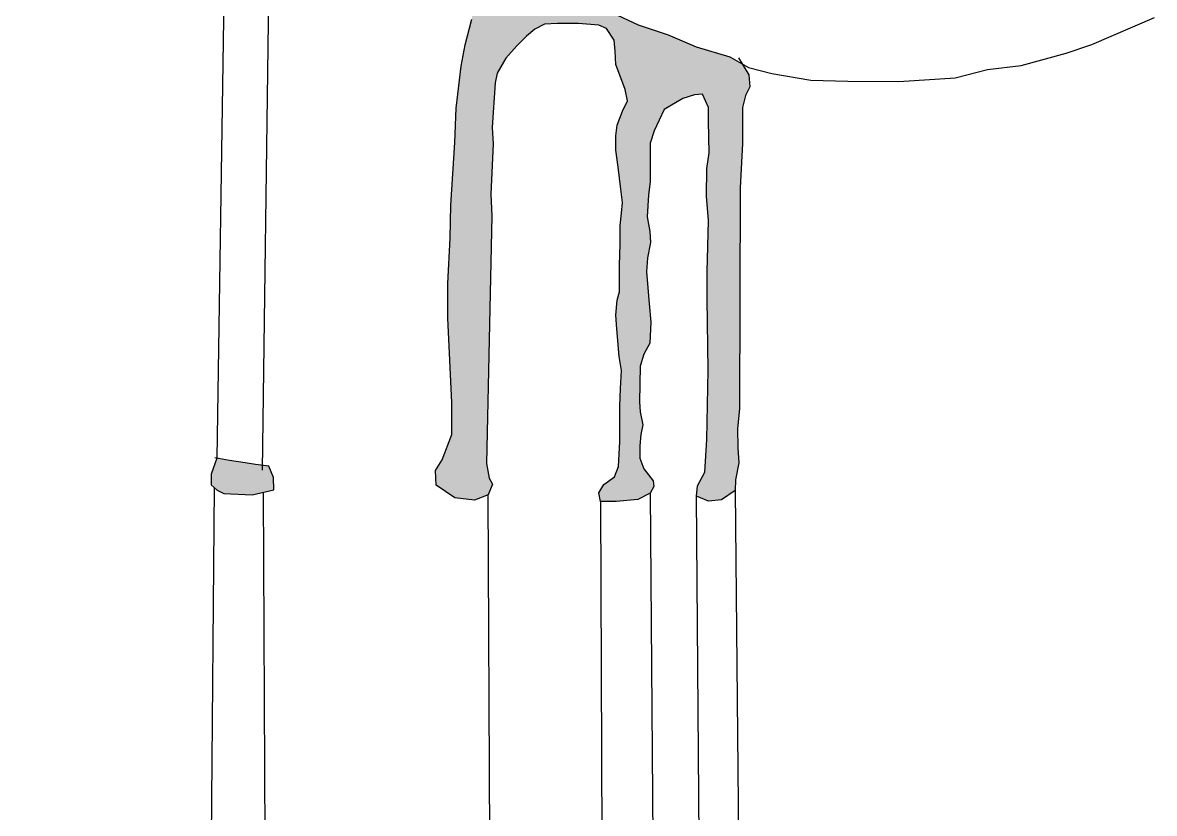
# Model space of a CAD drawing. Header units: inches. Extents: x 155 to 361, y 91 to 381.
# Drawn here: x 318.905 to 321.441, y 285.319 to 287.09 of the extents above; entities that cross this region are included whole.
import ezdxf

# ---------------------------------------------------------------- set-up
doc = ezdxf.new("R2010")
doc.units = ezdxf.units.IN
doc.header["$MEASUREMENT"] = 0
doc.layers.add('çziigi', color=10, linetype='Continuous')

msp = doc.modelspace()

# ---------------------------------------------------------------- hatches: boundary and pattern name
at = {"layer": 'çziigi'}
h = msp.add_hatch(color=256, dxfattribs=at)
h.dxf.hatch_style = 1
h.paths.add_polyline_path([(320.1541, 287.1534), (320.0278, 287.2432), (319.9417, 287.3197), (319.8759, 287.3907), (319.8611, 287.4052), (319.8572, 287.3898), (319.8515, 287.3537), (319.8775, 287.2904), (319.8934, 287.2373), (319.9115, 287.1909), (319.9115, 287.0982), (319.8967, 287.0406), (319.8877, 286.9927), (319.8764, 286.8989), (319.873, 286.8221), (319.864, 286.6814), (319.8628, 286.6079), (319.8572, 286.5062), (319.8572, 286.4282), (319.8663, 286.2399), (319.8663, 286.1676), (319.8448, 286.1111), (319.8301, 286.0874), (319.8312, 286.0546), (319.8731, 286.0263), (319.9172, 286.0207), (319.9478, 286.0331), (319.9579, 286.0568), (319.95, 286.0704), (319.9444, 286.1032), (319.9558, 286.6576), (319.9537, 286.7061), (319.9593, 286.8188), (319.9572, 286.8553), (319.9636, 286.9553), (319.9678, 286.9771), (319.9875, 287.0109), (320.0121, 287.0383), (320.0339, 287.0601), (320.0522, 287.0755), (320.074, 287.0868), (320.1036, 287.0882), (320.15, 287.0882), (320.1957, 287.0847), (320.2133, 287.0776), (320.2302, 287.0509), (320.2323, 287.0263), (320.2337, 286.9968), (320.2548, 286.9409), (320.2598, 286.9156), (320.2492, 286.8924), (320.2373, 286.8608), (320.2337, 286.8369), (320.2337, 286.8046), (320.2394, 286.7666), (320.245, 286.7178), (320.2492, 286.6876), (320.2464, 286.6637), (320.2436, 286.6363), (320.2436, 286.5941), (320.2422, 286.5475), (320.2422, 286.5117), (320.2422, 286.4871), (320.2373, 286.4688), (320.2338, 286.435), (320.2366, 286.4048), (320.2415, 286.3427), (320.2465, 286.311), (320.2443, 286.271), (320.2429, 286.2316), (320.2429, 286.1796), (320.2429, 286.1522), (320.2401, 286.096), (320.231, 286.0728), (320.2071, 286.0559), (320.1958, 286.0369), (320.2, 286.0179), (320.2345, 286.0179), (320.283, 286.0222), (320.3112, 286.0362), (320.3189, 286.0517), (320.3175, 286.0643), (320.2964, 286.091), (320.288, 286.1149), (320.288, 286.1423), (320.2901, 286.1677), (320.2943, 286.1894), (320.2887, 286.2183), (320.2873, 286.2408), (320.2887, 286.3211), (320.2971, 286.3478), (320.3105, 286.3724), (320.3126, 286.4195), (320.3084, 286.4617), (320.3027, 286.5324), (320.3048, 286.564), (320.3119, 286.5977), (320.3105, 286.6223), (320.3041, 286.6554), (320.307, 286.7048), (320.3112, 286.7336), (320.3112, 286.7617), (320.3112, 286.7948), (320.3112, 286.8208), (320.3196, 286.8482), (320.3421, 286.896), (320.3843, 286.9206), (320.4104, 286.929), (320.428, 286.9304), (320.4413, 286.9002), (320.4413, 286.87), (320.4434, 286.7987), (320.4378, 286.7636), (320.4371, 286.7017), (320.442, 286.6476), (320.4385, 286.5321), (320.4385, 286.4716), (320.4406, 286.3117), (320.4378, 286.1564), (320.4336, 286.0833), (320.4167, 286.0531), (320.4146, 286.0299), (320.442, 286.0186), (320.4709, 286.0214), (320.5011, 286.0425), (320.5025, 286.0664), (320.5096, 286.1044), (320.5075, 286.1381), (320.5067, 286.181), (320.511, 286.2253), (320.5123, 286.7203), (320.5178, 286.8194), (320.5178, 286.8666), (320.5178, 286.9007), (320.5244, 286.9271), (320.5343, 286.9469), (320.5321, 286.9733), (320.5176, 286.9975), (320.4891, 287.0135), (320.4137, 287.0361), (320.3512, 287.063), (320.2844, 287.0856), (320.2262, 287.1125)])
h = msp.add_hatch(color=256, dxfattribs=at)
h.dxf.hatch_style = 1
h.paths.add_polyline_path([(319.4668, 286.0719), (319.4562, 286.0973), (319.4265, 286.1005), (319.4032, 286.1047), (319.3682, 286.11), (319.34, 286.1146), (319.3269, 286.0793), (319.3269, 286.0549), (319.3407, 286.0433), (319.3555, 286.0359), (319.4191, 286.0327), (319.4679, 286.0443)])
h.paths.add_polyline_path([(318.8597, 286.0692), (318.8577, 286.1032), (318.8499, 286.1149), (318.8316, 286.1202), (318.8165, 286.1136), (318.8009, 286.1071), (318.7701, 286.1025), (318.7427, 286.1019), (318.7342, 286.1064), (318.7168, 286.1221), (318.7168, 286.119), (318.7113, 286.0966), (318.7015, 286.081), (318.6864, 286.0607), (318.6851, 286.0516), (318.708, 286.0424), (318.7276, 286.0372), (318.7649, 286.0359), (318.8192, 286.0326), (318.8473, 286.0339), (318.8545, 286.0476)])
h.paths.add_polyline_path([(318.1034, 286.0954), (318.0887, 286.097), (318.0232, 286.0872), (317.9954, 286.0921), (317.9808, 286.1001), (317.9676, 286.0708), (317.9709, 286.0414), (318.0069, 286.0185), (318.0625, 286.0202), (318.1116, 286.0381), (318.1198, 286.0578)])
h.paths.add_polyline_path([(317.319, 286.0723), (317.3099, 286.0967), (317.2835, 286.1099), (317.2733, 286.1028), (317.2256, 286.0855), (317.2165, 286.0865), (317.1942, 286.1048), (317.1789, 286.0875), (317.1688, 286.0571), (317.184, 286.0409), (317.2226, 286.0348), (317.2936, 286.0358), (317.317, 286.051)])

# ---------------------------------------------------------------- linework, layer by layer
for p, q in [((319.3609, 287.4831), (319.34, 286.1148)), ((319.4424, 286.0878), (319.4587, 287.293)), ((320.2262, 287.1125), (320.2844, 287.0856)), ((319.8967, 287.0406), (319.9115, 287.0982)), ((320.074, 287.0868), (320.0522, 287.0755)), ((320.1036, 287.0882), (320.074, 287.0868)), ((320.15, 287.0882), (320.1036, 287.0882)), ((320.1957, 287.0847), (320.15, 287.0882)), ((320.2133, 287.0776), (320.1957, 287.0847)), ((320.2844, 287.0856), (320.3512, 287.063)), ((321.3005, 287.0415), (321.4408, 287.102)), ((320.0339, 287.0601), (320.0121, 287.0383)), ((320.0522, 287.0755), (320.0339, 287.0601)), ((320.2302, 287.0509), (320.2133, 287.0776)), ((320.3512, 287.063), (320.4137, 287.0361)), ((319.8877, 286.9927), (319.8967, 287.0406)), ((320.0121, 287.0383), (319.9875, 287.0109)), ((320.2323, 287.0263), (320.2302, 287.0509)), ((320.4137, 287.0361), (320.4891, 287.0135)), ((321.2434, 287.0221), (321.3005, 287.0415)), ((319.9875, 287.0109), (319.9678, 286.9771)), ((320.2337, 286.9968), (320.2323, 287.0263)), ((320.4891, 287.0135), (320.5311, 286.9898)), ((320.5089, 287.0118), (320.5321, 286.9733)), ((321.1422, 286.9941), (321.2434, 287.0221)), ((319.8764, 286.8989), (319.8877, 286.9927)), ((320.2548, 286.9409), (320.2337, 286.9968)), ((320.5311, 286.9898), (320.5839, 286.9769)), ((320.9946, 286.9672), (321.0667, 286.9855)), ((321.0667, 286.9855), (321.1422, 286.9941)), ((319.9636, 286.9553), (319.9572, 286.8553)), ((319.9678, 286.9771), (319.9636, 286.9553)), ((320.5321, 286.9733), (320.5343, 286.9469)), ((320.5839, 286.9769), (320.6711, 286.9618)), ((320.6711, 286.9618), (320.7541, 286.9597)), ((320.7541, 286.9597), (320.8685, 286.9586)), ((320.8685, 286.9586), (320.9946, 286.9672)), ((320.2598, 286.9156), (320.2548, 286.9409)), ((320.428, 286.9304), (320.4104, 286.929)), ((320.4413, 286.9002), (320.428, 286.9304)), ((320.5343, 286.9469), (320.5244, 286.9271)), ((320.2492, 286.8924), (320.2598, 286.9156)), ((320.3843, 286.9206), (320.3421, 286.896)), ((320.4104, 286.929), (320.3843, 286.9206)), ((320.5244, 286.9271), (320.5178, 286.9007)), ((319.873, 286.8221), (319.8764, 286.8989)), ((320.2373, 286.8608), (320.2492, 286.8924)), ((320.3421, 286.896), (320.3196, 286.8482)), ((320.4413, 286.87), (320.4413, 286.9002)), ((320.5178, 286.9007), (320.5178, 286.8666)), ((319.9572, 286.8553), (319.9593, 286.8188)), ((320.2337, 286.8369), (320.2373, 286.8608)), ((320.4434, 286.7987), (320.4413, 286.87)), ((320.5178, 286.8666), (320.5178, 286.8194)), ((320.2337, 286.8046), (320.2337, 286.8369)), ((320.3196, 286.8482), (320.3112, 286.8208)), ((319.864, 286.6814), (319.873, 286.8221)), ((319.9593, 286.8188), (319.9537, 286.7061)), ((320.2394, 286.7666), (320.2337, 286.8046)), ((320.3112, 286.8208), (320.3112, 286.7948)), ((320.5178, 286.8194), (320.5123, 286.7203)), ((320.3112, 286.7948), (320.3112, 286.7617)), ((320.4378, 286.7636), (320.4434, 286.7987)), ((320.245, 286.7178), (320.2394, 286.7666)), ((320.3112, 286.7617), (320.3112, 286.7336)), ((320.4371, 286.7017), (320.4378, 286.7636)), ((320.3112, 286.7336), (320.307, 286.7048)), ((319.9537, 286.7061), (319.9558, 286.6576)), ((320.2492, 286.6876), (320.245, 286.7178)), ((320.307, 286.7048), (320.3041, 286.6554)), ((320.442, 286.6476), (320.4371, 286.7017)), ((320.5123, 286.7203), (320.511, 286.2253)), ((319.8628, 286.6079), (319.864, 286.6814)), ((320.2464, 286.6637), (320.2492, 286.6876)), ((319.9558, 286.6576), (319.9444, 286.1032)), ((320.2436, 286.6363), (320.2464, 286.6637)), ((320.3041, 286.6554), (320.3105, 286.6223)), ((320.2436, 286.5941), (320.2436, 286.6363)), ((320.4385, 286.5321), (320.442, 286.6476)), ((319.8572, 286.5062), (319.8628, 286.6079)), ((320.3105, 286.6223), (320.3119, 286.5977)), ((320.2422, 286.5475), (320.2436, 286.5941)), ((320.3119, 286.5977), (320.3048, 286.564)), ((320.3048, 286.564), (320.3027, 286.5324)), ((320.2422, 286.5117), (320.2422, 286.5475)), ((320.3027, 286.5324), (320.3084, 286.4617)), ((320.4385, 286.4716), (320.4385, 286.5321)), ((319.8572, 286.4282), (319.8572, 286.5062)), ((320.2422, 286.4871), (320.2422, 286.5117)), ((320.2373, 286.4688), (320.2422, 286.4871)), ((320.2338, 286.435), (320.2373, 286.4688)), ((320.3084, 286.4617), (320.3126, 286.4195)), ((320.4406, 286.3117), (320.4385, 286.4716)), ((319.8663, 286.2399), (319.8572, 286.4282)), ((320.2366, 286.4048), (320.2338, 286.435)), ((320.2415, 286.3427), (320.2366, 286.4048)), ((320.3126, 286.4195), (320.3105, 286.3724)), ((320.3105, 286.3724), (320.2971, 286.3478)), ((320.2971, 286.3478), (320.2887, 286.3211)), ((320.2465, 286.311), (320.2415, 286.3427)), ((320.2443, 286.271), (320.2465, 286.311)), ((320.2887, 286.3211), (320.2873, 286.2408)), ((320.4378, 286.1564), (320.4406, 286.3117)), ((320.2429, 286.2316), (320.2443, 286.271)), ((319.8663, 286.1676), (319.8663, 286.2399)), ((320.2429, 286.1796), (320.2429, 286.2316)), ((320.2873, 286.2408), (320.2887, 286.2183)), ((320.511, 286.2253), (320.5067, 286.181)), ((320.2887, 286.2183), (320.2943, 286.1894)), ((320.2429, 286.1522), (320.2429, 286.1796)), ((320.2943, 286.1894), (320.2901, 286.1677)), ((320.5067, 286.181), (320.5075, 286.1381)), ((319.8448, 286.1111), (319.8663, 286.1676)), ((320.2401, 286.096), (320.2429, 286.1522)), ((320.2901, 286.1677), (320.288, 286.1423)), ((320.4336, 286.0833), (320.4378, 286.1564)), ((320.288, 286.1423), (320.288, 286.1149)), ((320.5075, 286.1381), (320.5096, 286.1044)), ((319.34, 286.1148), (319.3269, 286.0793)), ((319.3682, 286.11), (319.3354, 286.1153)), ((319.4032, 286.1047), (319.3682, 286.11)), ((319.4265, 286.1005), (319.4032, 286.1047)), ((319.4562, 286.0973), (319.4265, 286.1005)), ((319.4668, 286.0719), (319.4562, 286.0973)), ((319.8301, 286.0874), (319.8448, 286.1111)), ((319.9444, 286.1032), (319.95, 286.0704)), ((320.231, 286.0728), (320.2401, 286.096)), ((320.288, 286.1149), (320.2964, 286.091)), ((320.5096, 286.1044), (320.5025, 286.0664)), ((319.3269, 286.0793), (319.3269, 286.0549)), ((319.4679, 286.0443), (319.4668, 286.0719)), ((319.8312, 286.0546), (319.8301, 286.0874)), ((319.95, 286.0704), (319.9579, 286.0568)), ((320.2071, 286.0559), (320.231, 286.0728)), ((320.2964, 286.091), (320.3175, 286.0643)), ((320.4167, 286.0531), (320.4336, 286.0833)), ((319.3338, 286.0491), (318.9114, 235.9582)), ((319.3269, 286.0549), (319.3407, 286.0433)), ((319.3407, 286.0433), (319.3555, 286.0359)), ((319.4191, 286.0327), (319.4679, 286.0443)), ((319.8731, 286.0263), (319.8312, 286.0546)), ((319.9579, 286.0568), (319.9478, 286.0331)), ((320.1958, 286.0369), (320.2071, 286.0559)), ((320.3189, 286.0517), (320.3112, 286.0362)), ((320.3175, 286.0643), (320.3189, 286.0517)), ((320.4146, 286.0299), (320.4167, 286.0531)), ((320.5011, 286.0425), (320.4709, 286.0214)), ((320.5025, 286.0664), (320.5011, 286.0425)), ((320.5011, 286.0425), (321.0132, 236.0389)), ((319.3555, 286.0359), (319.4191, 286.0327)), ((319.4435, 286.0385), (319.7125, 235.9512)), ((319.9172, 286.0207), (319.8731, 286.0263)), ((319.9478, 286.0331), (319.9172, 286.0207)), ((320.1896, 235.9698), (319.9478, 286.0331)), ((320.2, 286.0179), (320.1958, 286.0369)), ((320.2, 286.0179), (320.3723, 236.0906)), ((320.2345, 286.0179), (320.2, 286.0179)), ((320.283, 286.0222), (320.2345, 286.0179)), ((320.3112, 286.0362), (320.283, 286.0222)), ((320.3112, 286.0362), (320.681, 236.0085)), ((320.8312, 236.0624), (320.4146, 286.0299)), ((320.442, 286.0186), (320.4146, 286.0299)), ((320.4709, 286.0214), (320.442, 286.0186))]:
    msp.add_line(p, q, dxfattribs=at)

doc.saveas('drawing.dxf')
